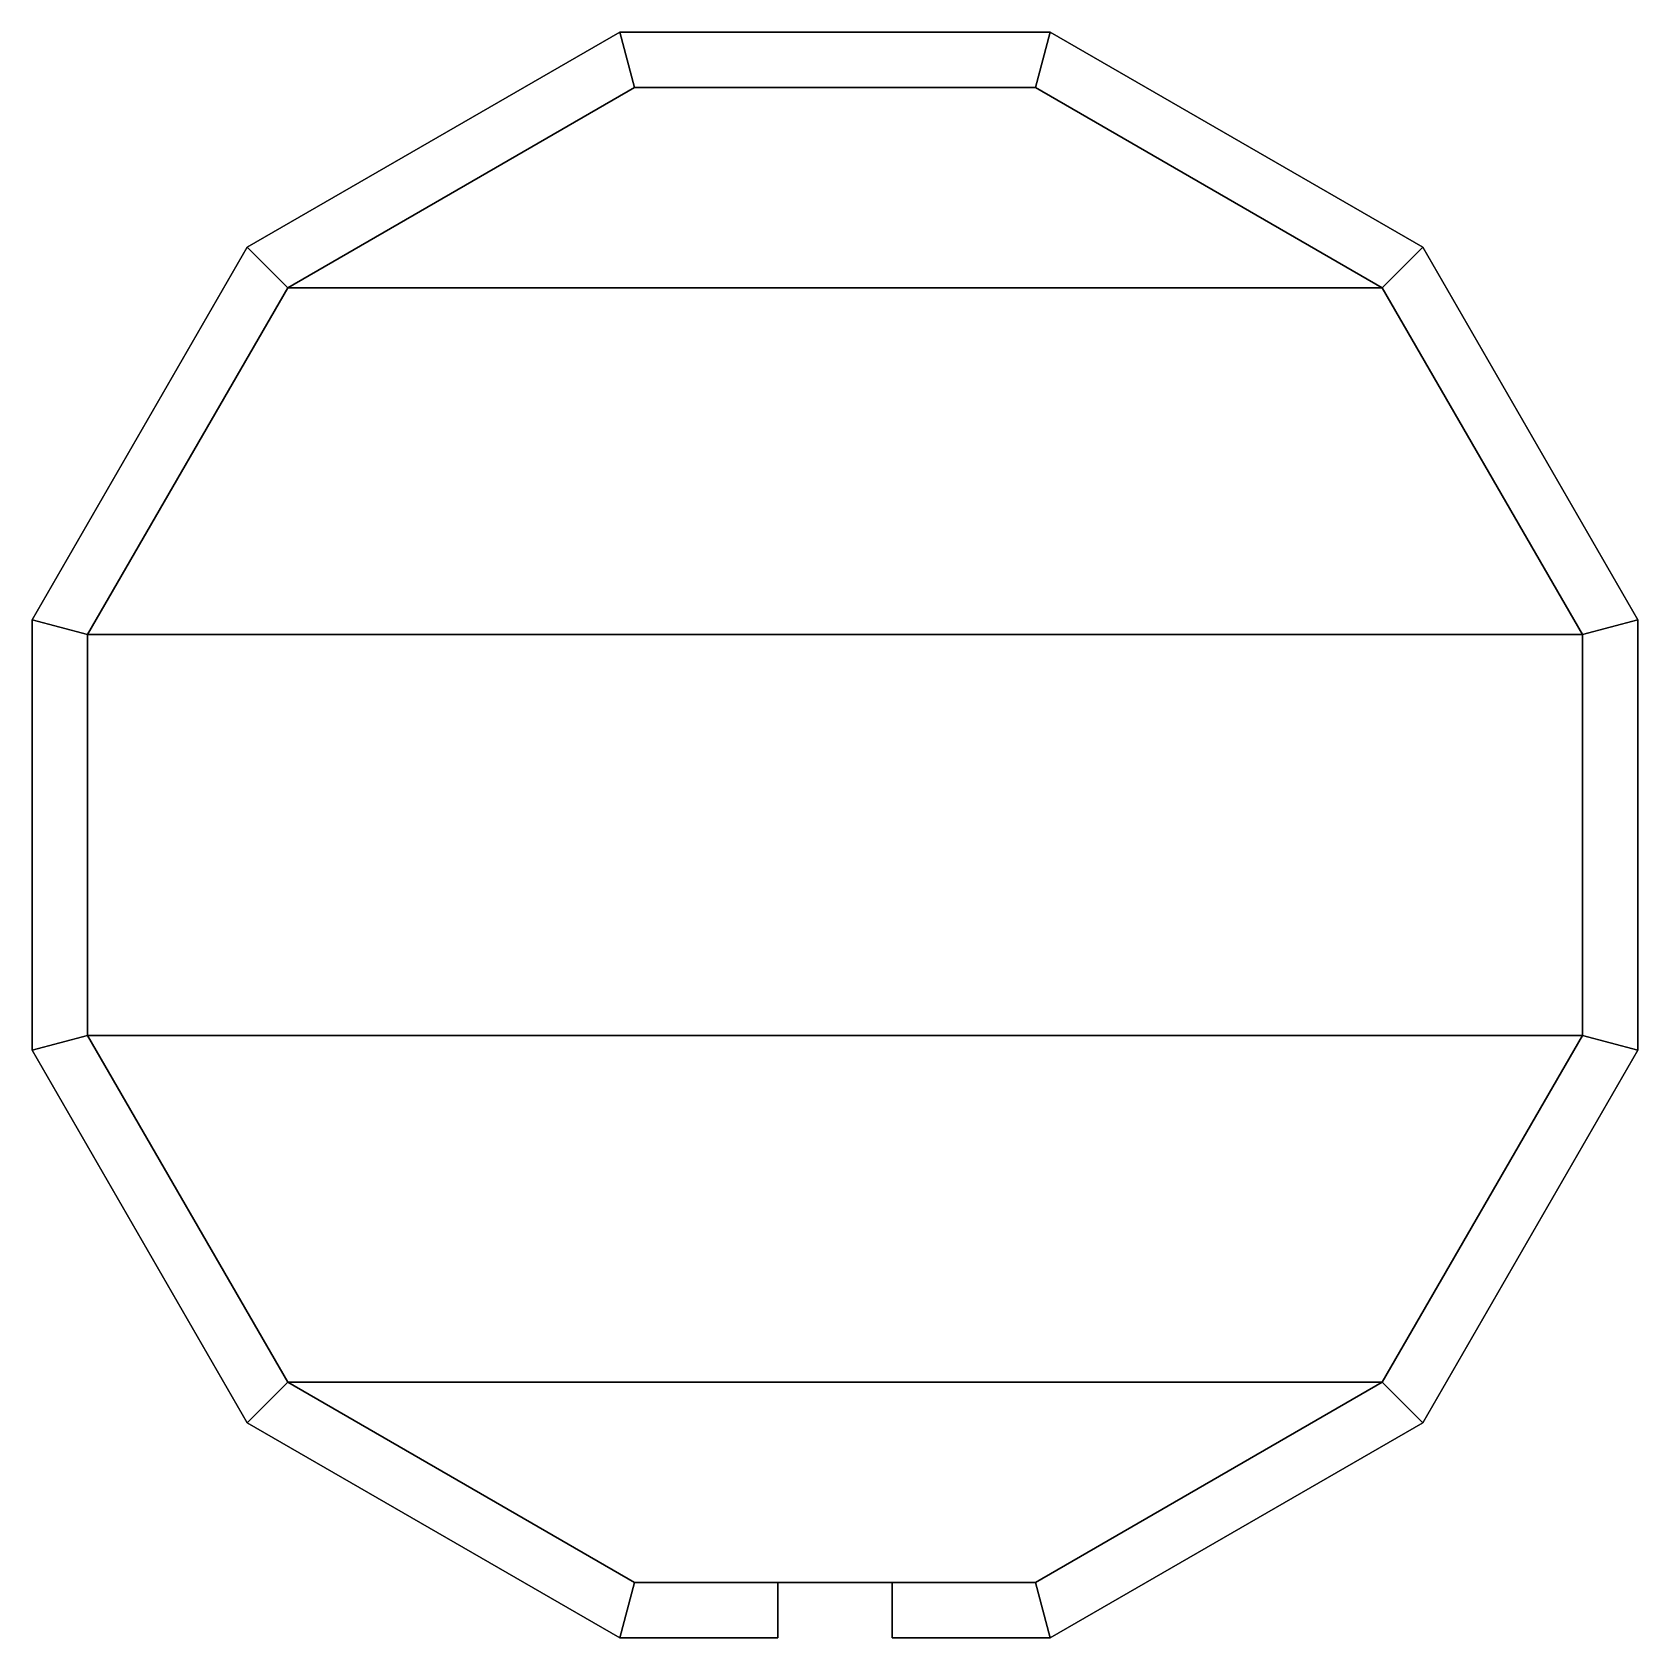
# Model space of a CAD drawing. Extents: x -0.56 to 0.56, y -0.56 to 0.56.
import ezdxf

# ---------------------------------------------------------------- set-up
doc = ezdxf.new("R2010")
doc.units = 0
doc.layers.add('TURRET', color=2, linetype='CONTINUOUS')

msp = doc.modelspace()

# ---------------------------------------------------------------- linework, layer by layer
at = {"layer": 'TURRET'}
for points in [[(-0.1501, 0.5602, 0.41), (-0.4101, 0.4101, 0.41), (-0.4101, 0.4101, 1), (-0.1501, 0.5602, 1)], [(-0.1501, 0.5602, 1), (-0.4101, 0.4101, 1), (-0.3818, 0.3818, 1), (-0.1398, 0.5216, 1)], [(0.1501, 0.5602, 0.41), (-0.1501, 0.5602, 0.41), (-0.1501, 0.5602, 1), (0.1501, 0.5602, 1)], [(0.1501, 0.5602, 1), (-0.1501, 0.5602, 1), (-0.1398, 0.5216, 1), (0.1398, 0.5216, 1)], [(0.4101, 0.4101, 1), (0.1501, 0.5602, 1), (0.1398, 0.5216, 1), (0.3818, 0.3818, 1)], [(0.4101, 0.4101, 0.41), (0.1501, 0.5602, 0.41), (0.1501, 0.5602, 1), (0.4101, 0.4101, 1)], [(-0.3818, 0.3818), (-0.1398, 0.5216), (-0.1398, 0.5216, 1), (-0.3818, 0.3818, 1)], [(0.1398, 0.5216), (-0.1398, 0.5216), (-0.3818, 0.3818), (0.3818, 0.3818)], [(-0.1398, 0.5216), (0.1398, 0.5216), (0.1398, 0.5216, 1), (-0.1398, 0.5216, 1)], [(0.1398, 0.5216), (0.3818, 0.3818), (0.3818, 0.3818, 1), (0.1398, 0.5216, 1)], [(-0.4101, 0.4101, 0.41), (-0.5602, 0.1501, 0.41), (-0.5602, 0.1501, 1), (-0.4101, 0.4101, 1)], [(-0.4101, 0.4101, 1), (-0.5602, 0.1501, 1), (-0.5216, 0.1398, 1), (-0.3818, 0.3818, 1)], [(0.5602, 0.1501, 1), (0.4101, 0.4101, 1), (0.3818, 0.3818, 1), (0.5216, 0.1398, 1)], [(0.5602, 0.1501, 0.41), (0.4101, 0.4101, 0.41), (0.4101, 0.4101, 1), (0.5602, 0.1501, 1)], [(-0.5216, 0.1398), (-0.3818, 0.3818), (-0.3818, 0.3818, 1), (-0.5216, 0.1398, 1)], [(0.3818, 0.3818), (-0.3818, 0.3818), (-0.5216, 0.1398), (0.5216, 0.1398)], [(0.3818, 0.3818), (0.5216, 0.1398), (0.5216, 0.1398, 1), (0.3818, 0.3818, 1)], [(-0.5602, 0.1501, 0.41), (-0.5602, -0.1501, 0.41), (-0.5602, -0.1501, 1), (-0.5602, 0.1501, 1)], [(-0.5602, 0.1501, 1), (-0.5602, -0.1501, 1), (-0.5216, -0.1398, 1), (-0.5216, 0.1398, 1)], [(0.5602, -0.1501, 1), (0.5602, 0.1501, 1), (0.5216, 0.1398, 1), (0.5216, -0.1398, 1)], [(0.5602, -0.1501, 0.41), (0.5602, 0.1501, 0.41), (0.5602, 0.1501, 1), (0.5602, -0.1501, 1)], [(-0.5216, -0.1398), (-0.5216, 0.1398), (-0.5216, 0.1398, 1), (-0.5216, -0.1398, 1)], [(0.5216, 0.1398), (-0.5216, 0.1398), (-0.5216, -0.1398), (0.5216, -0.1398)], [(0.5216, 0.1398), (0.5216, -0.1398), (0.5216, -0.1398, 1), (0.5216, 0.1398, 1)], [(-0.5602, -0.1501, 1), (-0.4101, -0.4101, 1), (-0.3818, -0.3818, 1), (-0.5216, -0.1398, 1)], [(-0.3818, -0.3818), (-0.5216, -0.1398), (-0.5216, -0.1398, 1), (-0.3818, -0.3818, 1)], [(0.5216, -0.1398), (-0.5216, -0.1398), (-0.3818, -0.3818), (0.3818, -0.3818)], [(0.5216, -0.1398), (0.3818, -0.3818), (0.3818, -0.3818, 1), (0.5216, -0.1398, 1)], [(0.4101, -0.4101, 1), (0.5602, -0.1501, 1), (0.5216, -0.1398, 1), (0.3818, -0.3818, 1)], [(-0.5602, -0.1501, 0.41), (-0.4101, -0.4101, 0.41), (-0.4101, -0.4101, 1), (-0.5602, -0.1501, 1)], [(0.4101, -0.4101, 0.41), (0.5602, -0.1501, 0.41), (0.5602, -0.1501, 1), (0.4101, -0.4101, 1)], [(-0.4101, -0.4101, 1), (-0.1501, -0.5602, 1), (-0.1398, -0.5216, 1), (-0.3818, -0.3818, 1)], [(-0.1398, -0.5216), (-0.3818, -0.3818), (-0.3818, -0.3818, 1), (-0.1398, -0.5216, 1)], [(0.3818, -0.3818), (-0.3818, -0.3818), (-0.1398, -0.5216), (0.1398, -0.5216)], [(0.3818, -0.3818), (0.1398, -0.5216), (0.1398, -0.5216, 1), (0.3818, -0.3818, 1)], [(0.1501, -0.5602, 1), (0.4101, -0.4101, 1), (0.3818, -0.3818, 1), (0.1398, -0.5216, 1)], [(-0.4101, -0.4101, 0.41), (-0.1501, -0.5602, 0.41), (-0.1501, -0.5602, 1), (-0.4101, -0.4101, 1)], [(0.1501, -0.5602, 0.41), (0.4101, -0.4101, 0.41), (0.4101, -0.4101, 1), (0.1501, -0.5602, 1)], [(-0.1501, -0.5602, 1), (-0.04, -0.5602, 1), (-0.04, -0.5216, 1), (-0.1398, -0.5216, 1)], [(0.1398, -0.5216), (-0.1398, -0.5216), (-0.1398, -0.5216, 0.41), (0.1398, -0.5216, 0.41)], [(-0.04, -0.5216, 0.41), (-0.1398, -0.5216, 0.41), (-0.1398, -0.5216, 1), (-0.04, -0.5216, 1)], [(-0.04, -0.5602, 0.41), (-0.04, -0.5216, 0.41), (-0.04, -0.5216, 1), (-0.04, -0.5602, 1)], [(0.04, -0.5216, 0.41), (0.04, -0.5602, 0.41), (0.04, -0.5602, 1), (0.04, -0.5216, 1)], [(0.1398, -0.5216, 0.41), (0.04, -0.5216, 0.41), (0.04, -0.5216, 1), (0.1398, -0.5216, 1)], [(0.04, -0.5602, 1), (0.1501, -0.5602, 1), (0.1398, -0.5216, 1), (0.04, -0.5216, 1)], [(0.04, -0.5602, 0.41), (0.1501, -0.5602, 0.41), (0.1501, -0.5602, 1), (0.04, -0.5602, 1)], [(-0.1501, -0.5602, 0.41), (-0.04, -0.5602, 0.41), (-0.04, -0.5602, 1), (-0.1501, -0.5602, 1)]]:
    msp.add_3dface(points, dxfattribs=at)

doc.saveas('drawing.dxf')
